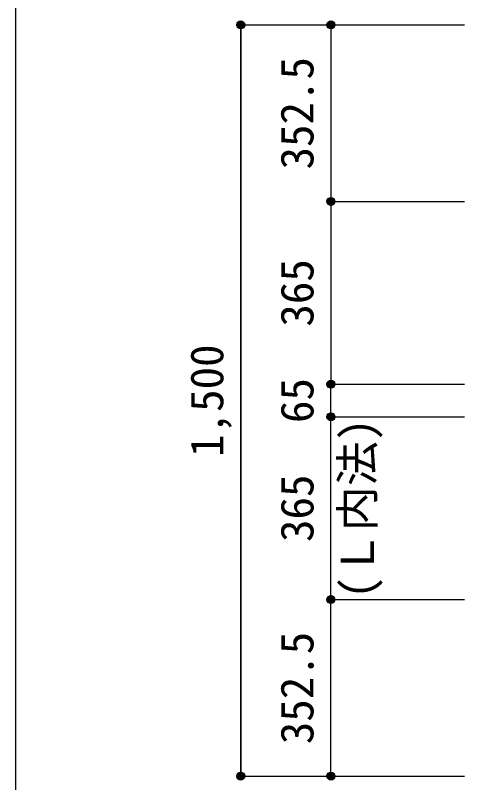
# Model space of a CAD drawing. Units: millimetres at full size, sheet at 1:30. Extents: x -5973 to 5954, y -4195 to 4201.
# Drawn here: x -5973 to -5076, y -2505 to -973 of the extents above; entities that cross this region are included whole.
import ezdxf
from ezdxf.enums import TextEntityAlignment as Align

# ---------------------------------------------------------------- set-up
doc = ezdxf.new("R2010")
doc.units = ezdxf.units.MM
doc.header["$LTSCALE"] = 30
doc.header["$PDMODE"] = 32
doc.header["$PDSIZE"] = 15
for name, color, linetype in [('0-7_文字', 4, 'Continuous'), ('0-D_寸法', 4, 'Continuous'), ('F-0_枠', 6, 'Continuous')]:
    doc.layers.add(name, color=color, linetype=linetype)
doc.styles.add('ＭＳ ゴシック', font='')
doc.styles.get('ＭＳ ゴシック').set_extended_font_data('MS Gothic')

msp = doc.modelspace()

# ---------------------------------------------------------------- linework, layer by layer
at = {"layer": '0-D_寸法'}
for p, q in [((-5522.84, -992.16), (-5342.84, -992.16)), ((-5522.84, -992.16), (-5342.84, -992.16)), ((-5522.84, -992.16), (-5522.84, -2492.16)), ((-5522.84, -2492.16), (-5522.84, -992.16)), ((-5342.84, -992.16), (-5075.8, -992.16)), ((-5342.84, -992.16), (-5342.84, -1344.66)), ((-5342.84, -1344.66), (-5342.84, -1709.66)), ((-5342.84, -1344.66), (-5075.8, -1344.66)), ((-5342.84, -1709.66), (-5075.8, -1709.66)), ((-5342.84, -1774.66), (-5342.84, -1709.66)), ((-5342.84, -1774.66), (-5075.8, -1774.66)), ((-5342.84, -2139.66), (-5342.84, -1774.66)), ((-5342.84, -2139.66), (-5075.8, -2139.66)), ((-5342.84, -2492.16), (-5342.84, -2139.66)), ((-5522.84, -2492.16), (-5342.84, -2492.16)), ((-5342.84, -2492.16), (-5075.8, -2492.16))]:
    msp.add_line(p, q, dxfattribs=at)
for centre, radius in [((-5522.84, -992.16), 8), ((-5522.84, -992.16), 7.2), ((-5522.84, -992.16), 6.4), ((-5522.84, -992.16), 5.6), ((-5522.84, -992.16), 4.8), ((-5522.84, -992.16), 4), ((-5522.84, -992.16), 3.2), ((-5522.84, -992.16), 2.4), ((-5522.84, -992.16), 1.6), ((-5522.84, -992.16), 0.8), ((-5342.84, -992.16), 8), ((-5342.84, -992.16), 7.2), ((-5342.84, -992.16), 6.4), ((-5342.84, -992.16), 5.6), ((-5342.84, -992.16), 4.8), ((-5342.84, -992.16), 4), ((-5342.84, -992.16), 3.2), ((-5342.84, -992.16), 2.4), ((-5342.84, -992.16), 1.6), ((-5342.84, -992.16), 0.8), ((-5342.84, -1344.66), 8), ((-5342.84, -1344.66), 7.2), ((-5342.84, -1344.66), 6.4), ((-5342.84, -1344.66), 5.6), ((-5342.84, -1344.66), 4.8), ((-5342.84, -1344.66), 4), ((-5342.84, -1344.66), 3.2), ((-5342.84, -1344.66), 2.4), ((-5342.84, -1344.66), 1.6), ((-5342.84, -1344.66), 0.8), ((-5342.84, -1709.66), 8), ((-5342.84, -1709.66), 7.2), ((-5342.84, -1709.66), 6.4), ((-5342.84, -1709.66), 5.6), ((-5342.84, -1709.66), 4.8), ((-5342.84, -1709.66), 4), ((-5342.84, -1709.66), 3.2), ((-5342.84, -1709.66), 2.4), ((-5342.84, -1709.66), 1.6), ((-5342.84, -1709.66), 0.8), ((-5342.84, -1774.66), 8), ((-5342.84, -1774.66), 7.2), ((-5342.84, -1774.66), 6.4), ((-5342.84, -1774.66), 5.6), ((-5342.84, -1774.66), 4.8), ((-5342.84, -1774.66), 4), ((-5342.84, -1774.66), 3.2), ((-5342.84, -1774.66), 2.4), ((-5342.84, -1774.66), 1.6), ((-5342.84, -1774.66), 0.8), ((-5342.84, -2139.66), 8), ((-5342.84, -2139.66), 7.2), ((-5342.84, -2139.66), 6.4), ((-5342.84, -2139.66), 5.6), ((-5342.84, -2139.66), 4.8), ((-5342.84, -2139.66), 4), ((-5342.84, -2139.66), 3.2), ((-5342.84, -2139.66), 2.4), ((-5342.84, -2139.66), 1.6), ((-5342.84, -2139.66), 0.8), ((-5522.84, -2492.16), 8), ((-5522.84, -2492.16), 7.2), ((-5522.84, -2492.16), 6.4), ((-5522.84, -2492.16), 5.6), ((-5522.84, -2492.16), 4.8), ((-5522.84, -2492.16), 4), ((-5522.84, -2492.16), 3.2), ((-5522.84, -2492.16), 2.4), ((-5522.84, -2492.16), 1.6), ((-5522.84, -2492.16), 0.8), ((-5342.84, -2492.16), 8), ((-5342.84, -2492.16), 7.2), ((-5342.84, -2492.16), 6.4), ((-5342.84, -2492.16), 5.6), ((-5342.84, -2492.16), 4.8), ((-5342.84, -2492.16), 4), ((-5342.84, -2492.16), 3.2), ((-5342.84, -2492.16), 2.4), ((-5342.84, -2492.16), 1.6), ((-5342.84, -2492.16), 0.8)]:
    msp.add_circle(centre, radius, dxfattribs=at)
at = {"layer": '0-D_寸法', "color": 7}
for p in [(-5522.84, -992.16), (-5342.84, -992.16), (-5342.84, -992.16), (-5342.84, -1344.66), (-5342.84, -1344.66), (-5342.84, -1709.66), (-5342.84, -1709.66), (-5342.84, -1774.66), (-5342.84, -1774.66), (-5342.84, -2139.66), (-5342.84, -2139.66), (-5522.84, -2492.16), (-5342.84, -2492.16), (-5342.84, -2492.16)]:
    msp.add_point(p, dxfattribs=at)
at = {"layer": 'F-0_枠'}
msp.add_line((-5972.88, 4201.15), (-5972.88, -4195.24), dxfattribs=at)

# ---------------------------------------------------------------- texts
at = {"layer": '0-7_文字', "style": 'ＭＳ ゴシック'}
msp.add_text('(Ｌ内法)', height=65.98, rotation=90, dxfattribs=at).set_placement((-5237.27, -2138.11), align=Align.BOTTOM_LEFT)
at = {"layer": '0-D_寸法', "style": 'ＭＳ ゴシック'}
for s, p in [('352.5', (-5357.84, -1280.91)), ('365', (-5357.84, -1594.66)), ('1,500', (-5537.84, -1854.66)), ('65', (-5357.84, -1787.16)), ('365', (-5357.84, -2024.66)), ('352.5', (-5357.84, -2428.41))]:
    msp.add_text(s, height=65.98, rotation=90, dxfattribs=at).set_placement(p, align=Align.BOTTOM_LEFT)

doc.saveas('drawing.dxf')
